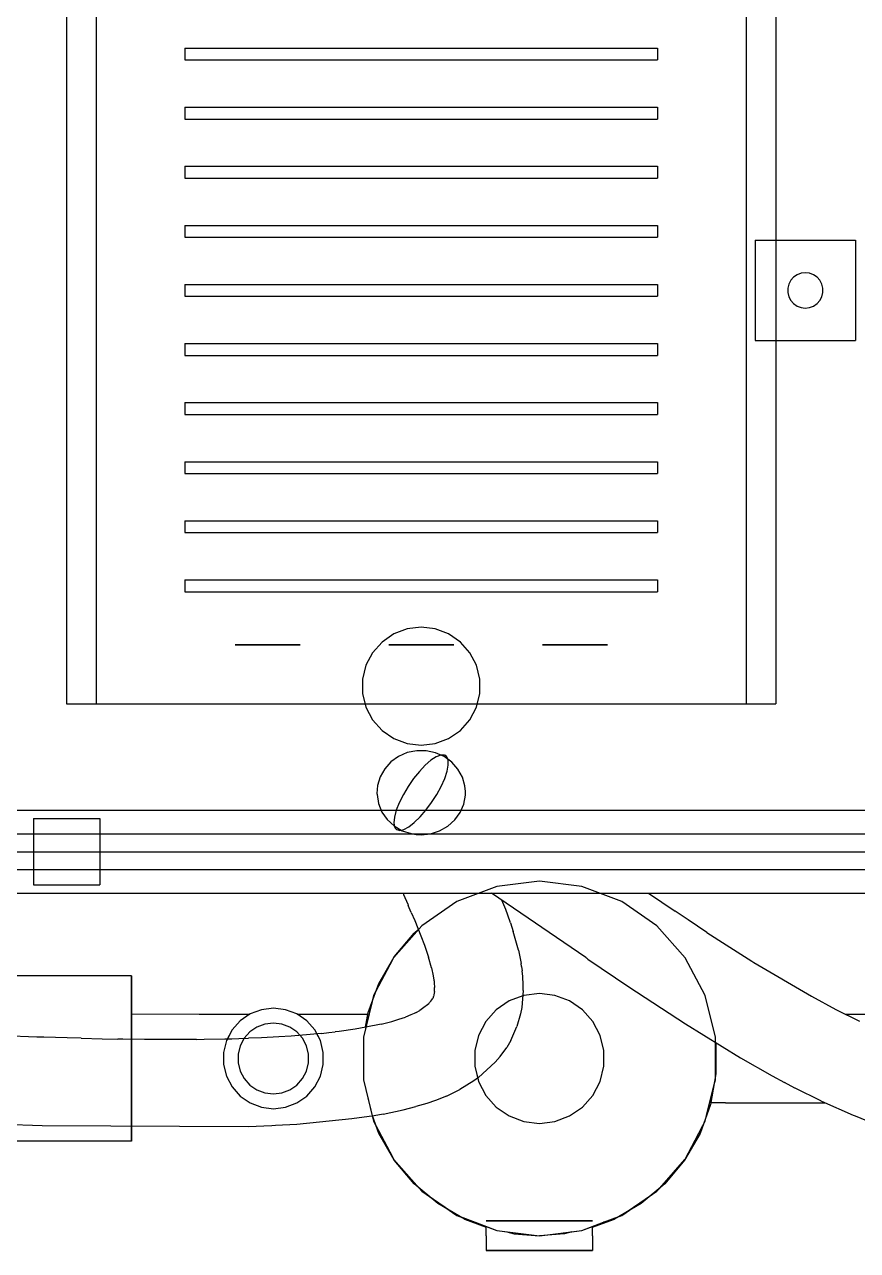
# Model space of a CAD drawing. Header units: millimetres. Extents: x -808 to -5, y -418 to 283.
# Drawn here: x -224.68 to -209.18, y -251.65 to -228.83 of the extents above; entities that cross this region are included whole.
import ezdxf

# ---------------------------------------------------------------- set-up
doc = ezdxf.new("R2010")
doc.units = ezdxf.units.MM
doc.layers.add('HIDDEN', color=8, linetype='Continuous')
doc.layers.add('VISIBLE', color=7, linetype='Continuous')

msp = doc.modelspace()

# ---------------------------------------------------------------- linework, layer by layer
at = {"layer": 'HIDDEN'}
for points in [[(-223.9, -209.579), (-223.9, -241.479)], [(-223.9, -209.579), (-223.9, -241.479)], [(-223.35, -209.579), (-223.35, -241.479)], [(-223.35, -209.579), (-223.35, -241.479)], [(-211.25, -209.579), (-211.25, -241.479)], [(-211.25, -209.579), (-211.25, -241.479)], [(-210.7, -209.579), (-210.7, -241.479)], [(-210.7, -209.579), (-210.7, -241.479)], [(-221.7, -229.269), (-212.9, -229.269)], [(-221.7, -229.269), (-212.9, -229.269)], [(-221.7, -229.269), (-221.7, -229.489)], [(-221.7, -229.269), (-221.7, -229.489)], [(-212.9, -229.269), (-212.9, -229.489)], [(-212.9, -229.269), (-212.9, -229.489)], [(-221.7, -229.489), (-212.9, -229.489)], [(-221.7, -229.489), (-212.9, -229.489)], [(-221.7, -230.369), (-212.9, -230.369)], [(-221.7, -230.369), (-212.9, -230.369)], [(-221.7, -230.369), (-221.7, -230.589)], [(-221.7, -230.369), (-221.7, -230.589)], [(-212.9, -230.369), (-212.9, -230.589)], [(-212.9, -230.369), (-212.9, -230.589)], [(-221.7, -230.589), (-212.9, -230.589)], [(-221.7, -230.589), (-212.9, -230.589)], [(-221.7, -231.469), (-212.9, -231.469)], [(-221.7, -231.469), (-212.9, -231.469)], [(-221.7, -231.469), (-221.7, -231.689)], [(-221.7, -231.469), (-221.7, -231.689)], [(-212.9, -231.469), (-212.9, -231.689)], [(-212.9, -231.469), (-212.9, -231.689)], [(-221.7, -231.689), (-212.9, -231.689)], [(-221.7, -231.689), (-212.9, -231.689)], [(-221.7, -232.569), (-212.9, -232.569)], [(-221.7, -232.569), (-212.9, -232.569)], [(-221.7, -232.569), (-221.7, -232.789)], [(-221.7, -232.569), (-221.7, -232.789)], [(-212.9, -232.569), (-212.9, -232.789)], [(-212.9, -232.569), (-212.9, -232.789)], [(-221.7, -232.789), (-212.9, -232.789)], [(-221.7, -232.789), (-212.9, -232.789)], [(-211.085, -232.844), (-209.215, -232.844)], [(-211.085, -232.844), (-209.215, -232.844)], [(-211.085, -232.844), (-211.085, -234.714)], [(-211.085, -232.844), (-211.085, -234.714)], [(-209.215, -232.844), (-209.215, -234.714)], [(-209.215, -232.844), (-209.215, -234.714)], [(-210.303, -233.487), (-210.369, -233.532)], [(-210.303, -233.487), (-210.369, -233.532)], [(-210.229, -233.458), (-210.303, -233.487)], [(-210.229, -233.458), (-210.303, -233.487)], [(-210.15, -233.449), (-210.229, -233.458)], [(-210.15, -233.449), (-210.229, -233.458)], [(-210.071, -233.458), (-210.15, -233.449)], [(-210.071, -233.458), (-210.15, -233.449)], [(-209.997, -233.487), (-210.071, -233.458)], [(-209.997, -233.487), (-210.071, -233.458)], [(-209.931, -233.532), (-209.997, -233.487)], [(-209.931, -233.532), (-209.997, -233.487)], [(-221.7, -233.669), (-212.9, -233.669)], [(-221.7, -233.669), (-212.9, -233.669)], [(-221.7, -233.669), (-221.7, -233.889)], [(-221.7, -233.669), (-221.7, -233.889)], [(-212.9, -233.669), (-212.9, -233.889)], [(-212.9, -233.669), (-212.9, -233.889)], [(-210.459, -233.662), (-210.478, -233.739)], [(-210.459, -233.662), (-210.478, -233.739)], [(-210.422, -233.591), (-210.459, -233.662)], [(-210.422, -233.591), (-210.459, -233.662)], [(-210.369, -233.532), (-210.422, -233.591)], [(-210.369, -233.532), (-210.422, -233.591)], [(-209.878, -233.591), (-209.931, -233.532)], [(-209.878, -233.591), (-209.931, -233.532)], [(-209.841, -233.662), (-209.878, -233.591)], [(-209.841, -233.662), (-209.878, -233.591)], [(-209.822, -233.739), (-209.841, -233.662)], [(-209.822, -233.739), (-209.841, -233.662)], [(-221.7, -233.889), (-212.9, -233.889)], [(-221.7, -233.889), (-212.9, -233.889)], [(-210.478, -233.739), (-210.478, -233.819)], [(-210.478, -233.739), (-210.478, -233.819)], [(-210.478, -233.819), (-210.459, -233.896)], [(-210.478, -233.819), (-210.459, -233.896)], [(-210.459, -233.896), (-210.422, -233.966)], [(-210.459, -233.896), (-210.422, -233.966)], [(-209.878, -233.966), (-209.841, -233.896)], [(-209.878, -233.966), (-209.841, -233.896)], [(-209.841, -233.896), (-209.822, -233.819)], [(-209.841, -233.896), (-209.822, -233.819)], [(-209.822, -233.819), (-209.822, -233.739)], [(-209.822, -233.819), (-209.822, -233.739)], [(-210.422, -233.966), (-210.369, -234.026)], [(-210.422, -233.966), (-210.369, -234.026)], [(-210.369, -234.026), (-210.303, -234.071)], [(-210.369, -234.026), (-210.303, -234.071)], [(-210.303, -234.071), (-210.229, -234.099)], [(-210.303, -234.071), (-210.229, -234.099)], [(-210.229, -234.099), (-210.15, -234.109)], [(-210.229, -234.099), (-210.15, -234.109)], [(-210.15, -234.109), (-210.071, -234.099)], [(-210.15, -234.109), (-210.071, -234.099)], [(-210.071, -234.099), (-209.997, -234.071)], [(-210.071, -234.099), (-209.997, -234.071)], [(-209.997, -234.071), (-209.931, -234.026)], [(-209.997, -234.071), (-209.931, -234.026)], [(-209.931, -234.026), (-209.878, -233.966)], [(-209.931, -234.026), (-209.878, -233.966)], [(-221.7, -234.769), (-212.9, -234.769)], [(-221.7, -234.769), (-212.9, -234.769)], [(-221.7, -234.769), (-221.7, -234.989)], [(-221.7, -234.769), (-221.7, -234.989)], [(-212.9, -234.769), (-212.9, -234.989)], [(-212.9, -234.769), (-212.9, -234.989)], [(-211.085, -234.714), (-209.215, -234.714)], [(-211.085, -234.714), (-209.215, -234.714)], [(-221.7, -234.989), (-212.9, -234.989)], [(-221.7, -234.989), (-212.9, -234.989)], [(-221.7, -235.869), (-212.9, -235.869)], [(-221.7, -235.869), (-212.9, -235.869)], [(-221.7, -235.869), (-221.7, -236.089)], [(-221.7, -235.869), (-221.7, -236.089)], [(-212.9, -235.869), (-212.9, -236.089)], [(-212.9, -235.869), (-212.9, -236.089)], [(-221.7, -236.089), (-212.9, -236.089)], [(-221.7, -236.089), (-212.9, -236.089)], [(-221.7, -236.969), (-212.9, -236.969)], [(-221.7, -236.969), (-212.9, -236.969)], [(-221.7, -236.969), (-221.7, -237.189)], [(-221.7, -236.969), (-221.7, -237.189)], [(-212.9, -236.969), (-212.9, -237.189)], [(-212.9, -236.969), (-212.9, -237.189)], [(-221.7, -237.189), (-212.9, -237.189)], [(-221.7, -237.189), (-212.9, -237.189)], [(-221.7, -238.069), (-212.9, -238.069)], [(-221.7, -238.069), (-212.9, -238.069)], [(-221.7, -238.069), (-221.7, -238.289)], [(-221.7, -238.069), (-221.7, -238.289)], [(-221.7, -238.289), (-212.9, -238.289)], [(-221.7, -238.289), (-212.9, -238.289)], [(-212.9, -238.069), (-212.9, -238.289)], [(-212.9, -238.069), (-212.9, -238.289)], [(-221.7, -239.169), (-212.9, -239.169)], [(-221.7, -239.169), (-212.9, -239.169)], [(-221.7, -239.169), (-221.7, -239.389)], [(-221.7, -239.169), (-221.7, -239.389)], [(-212.9, -239.169), (-212.9, -239.389)], [(-212.9, -239.169), (-212.9, -239.389)], [(-221.7, -239.389), (-212.9, -239.389)], [(-221.7, -239.389), (-212.9, -239.389)], [(-217.563, -240.081), (-217.811, -240.175)], [(-217.563, -240.081), (-217.811, -240.175)], [(-217.3, -240.049), (-217.563, -240.081)], [(-217.3, -240.049), (-217.563, -240.081)], [(-217.037, -240.081), (-217.3, -240.049)], [(-217.037, -240.081), (-217.3, -240.049)], [(-216.789, -240.175), (-217.037, -240.081)], [(-216.789, -240.175), (-217.037, -240.081)], [(-218.029, -240.326), (-218.205, -240.524)], [(-218.029, -240.326), (-218.205, -240.524)], [(-217.811, -240.175), (-218.029, -240.326)], [(-217.811, -240.175), (-218.029, -240.326)], [(-216.571, -240.326), (-216.789, -240.175)], [(-216.571, -240.326), (-216.789, -240.175)], [(-216.395, -240.524), (-216.571, -240.326)], [(-216.395, -240.524), (-216.571, -240.326)], [(-220.765, -240.379), (-220.761, -240.379)], [(-220.761, -240.379), (-220.765, -240.379)], [(-220.765, -240.379), (-220.761, -240.379)], [(-220.761, -240.379), (-220.765, -240.379)], [(-220.765, -240.379), (-220.761, -240.379)], [(-220.761, -240.379), (-220.765, -240.379)], [(-220.765, -240.379), (-220.761, -240.379)], [(-220.761, -240.379), (-220.765, -240.379)], [(-220.765, -240.379), (-220.761, -240.379)], [(-220.761, -240.379), (-220.765, -240.379)], [(-220.761, -240.379), (-220.726, -240.379)], [(-220.726, -240.379), (-220.761, -240.379)], [(-220.761, -240.379), (-220.726, -240.379)], [(-220.726, -240.379), (-220.761, -240.379)], [(-220.761, -240.379), (-220.726, -240.379)], [(-220.726, -240.379), (-220.761, -240.379)], [(-220.761, -240.379), (-220.726, -240.379)], [(-220.726, -240.379), (-220.761, -240.379)], [(-220.761, -240.379), (-220.726, -240.379)], [(-220.726, -240.379), (-220.761, -240.379)], [(-220.726, -240.379), (-220.658, -240.379)], [(-220.658, -240.379), (-220.726, -240.379)], [(-220.726, -240.379), (-220.658, -240.379)], [(-220.658, -240.379), (-220.726, -240.379)], [(-220.726, -240.379), (-220.658, -240.379)], [(-220.658, -240.379), (-220.726, -240.379)], [(-220.726, -240.379), (-220.658, -240.379)], [(-220.658, -240.379), (-220.726, -240.379)], [(-220.726, -240.379), (-220.658, -240.379)], [(-220.658, -240.379), (-220.726, -240.379)], [(-220.658, -240.379), (-220.561, -240.379)], [(-220.561, -240.379), (-220.658, -240.379)], [(-220.658, -240.379), (-220.561, -240.379)], [(-220.561, -240.379), (-220.658, -240.379)], [(-220.658, -240.379), (-220.561, -240.379)], [(-220.561, -240.379), (-220.658, -240.379)], [(-220.658, -240.379), (-220.561, -240.379)], [(-220.561, -240.379), (-220.658, -240.379)], [(-220.658, -240.379), (-220.561, -240.379)], [(-220.561, -240.379), (-220.658, -240.379)], [(-220.561, -240.379), (-220.441, -240.379)], [(-220.441, -240.379), (-220.561, -240.379)], [(-220.561, -240.379), (-220.441, -240.379)], [(-220.441, -240.379), (-220.561, -240.379)], [(-220.561, -240.379), (-220.441, -240.379)], [(-220.441, -240.379), (-220.561, -240.379)], [(-220.561, -240.379), (-220.441, -240.379)], [(-220.441, -240.379), (-220.561, -240.379)], [(-220.561, -240.379), (-220.441, -240.379)], [(-220.441, -240.379), (-220.561, -240.379)], [(-220.441, -240.379), (-220.305, -240.379)], [(-220.305, -240.379), (-220.441, -240.379)], [(-220.441, -240.379), (-220.305, -240.379)], [(-220.305, -240.379), (-220.441, -240.379)], [(-220.441, -240.379), (-220.305, -240.379)], [(-220.305, -240.379), (-220.441, -240.379)], [(-220.441, -240.379), (-220.305, -240.379)], [(-220.305, -240.379), (-220.441, -240.379)], [(-220.441, -240.379), (-220.305, -240.379)], [(-220.305, -240.379), (-220.441, -240.379)], [(-220.305, -240.379), (-220.16, -240.379)], [(-220.16, -240.379), (-220.305, -240.379)], [(-220.305, -240.379), (-220.16, -240.379)], [(-220.16, -240.379), (-220.305, -240.379)], [(-220.305, -240.379), (-220.16, -240.379)], [(-220.16, -240.379), (-220.305, -240.379)], [(-220.305, -240.379), (-220.16, -240.379)], [(-220.16, -240.379), (-220.305, -240.379)], [(-220.305, -240.379), (-220.16, -240.379)], [(-220.16, -240.379), (-220.305, -240.379)], [(-220.015, -240.379), (-220.16, -240.379)], [(-220.16, -240.379), (-220.015, -240.379)], [(-220.015, -240.379), (-220.16, -240.379)], [(-220.16, -240.379), (-220.015, -240.379)], [(-220.015, -240.379), (-220.16, -240.379)], [(-220.16, -240.379), (-220.015, -240.379)], [(-220.015, -240.379), (-220.16, -240.379)], [(-220.16, -240.379), (-220.015, -240.379)], [(-220.015, -240.379), (-220.16, -240.379)], [(-220.16, -240.379), (-220.015, -240.379)], [(-219.879, -240.379), (-220.015, -240.379)], [(-220.015, -240.379), (-219.879, -240.379)], [(-219.879, -240.379), (-220.015, -240.379)], [(-220.015, -240.379), (-219.879, -240.379)], [(-219.879, -240.379), (-220.015, -240.379)], [(-220.015, -240.379), (-219.879, -240.379)], [(-219.879, -240.379), (-220.015, -240.379)], [(-220.015, -240.379), (-219.879, -240.379)], [(-219.879, -240.379), (-220.015, -240.379)], [(-220.015, -240.379), (-219.879, -240.379)], [(-219.759, -240.379), (-219.879, -240.379)], [(-219.879, -240.379), (-219.759, -240.379)], [(-219.759, -240.379), (-219.879, -240.379)], [(-219.879, -240.379), (-219.759, -240.379)], [(-219.759, -240.379), (-219.879, -240.379)], [(-219.879, -240.379), (-219.759, -240.379)], [(-219.759, -240.379), (-219.879, -240.379)], [(-219.879, -240.379), (-219.759, -240.379)], [(-219.759, -240.379), (-219.879, -240.379)], [(-219.879, -240.379), (-219.759, -240.379)], [(-219.662, -240.379), (-219.759, -240.379)], [(-219.759, -240.379), (-219.662, -240.379)], [(-219.662, -240.379), (-219.759, -240.379)], [(-219.759, -240.379), (-219.662, -240.379)], [(-219.662, -240.379), (-219.759, -240.379)], [(-219.759, -240.379), (-219.662, -240.379)], [(-219.662, -240.379), (-219.759, -240.379)], [(-219.759, -240.379), (-219.662, -240.379)], [(-219.662, -240.379), (-219.759, -240.379)], [(-219.759, -240.379), (-219.662, -240.379)], [(-219.594, -240.379), (-219.662, -240.379)], [(-219.662, -240.379), (-219.594, -240.379)], [(-219.594, -240.379), (-219.662, -240.379)], [(-219.662, -240.379), (-219.594, -240.379)], [(-219.594, -240.379), (-219.662, -240.379)], [(-219.662, -240.379), (-219.594, -240.379)], [(-219.594, -240.379), (-219.662, -240.379)], [(-219.662, -240.379), (-219.594, -240.379)], [(-219.594, -240.379), (-219.662, -240.379)], [(-219.662, -240.379), (-219.594, -240.379)], [(-219.559, -240.379), (-219.594, -240.379)], [(-219.594, -240.379), (-219.559, -240.379)], [(-219.559, -240.379), (-219.594, -240.379)], [(-219.594, -240.379), (-219.559, -240.379)], [(-219.559, -240.379), (-219.594, -240.379)], [(-219.594, -240.379), (-219.559, -240.379)], [(-219.559, -240.379), (-219.594, -240.379)], [(-219.594, -240.379), (-219.559, -240.379)], [(-219.559, -240.379), (-219.594, -240.379)], [(-219.594, -240.379), (-219.559, -240.379)], [(-219.555, -240.379), (-219.559, -240.379)], [(-219.559, -240.379), (-219.555, -240.379)], [(-219.555, -240.379), (-219.559, -240.379)], [(-219.559, -240.379), (-219.555, -240.379)], [(-219.555, -240.379), (-219.559, -240.379)], [(-219.559, -240.379), (-219.555, -240.379)], [(-219.555, -240.379), (-219.559, -240.379)], [(-219.559, -240.379), (-219.555, -240.379)], [(-219.555, -240.379), (-219.559, -240.379)], [(-219.559, -240.379), (-219.555, -240.379)], [(-218.205, -240.524), (-218.329, -240.759)], [(-218.205, -240.524), (-218.329, -240.759)], [(-217.905, -240.379), (-217.901, -240.379)], [(-217.901, -240.379), (-217.905, -240.379)], [(-217.905, -240.379), (-217.901, -240.379)], [(-217.901, -240.379), (-217.905, -240.379)], [(-217.905, -240.379), (-217.901, -240.379)], [(-217.901, -240.379), (-217.905, -240.379)], [(-217.905, -240.379), (-217.901, -240.379)], [(-217.901, -240.379), (-217.905, -240.379)], [(-217.905, -240.379), (-217.901, -240.379)], [(-217.901, -240.379), (-217.905, -240.379)], [(-217.901, -240.379), (-217.866, -240.379)], [(-217.866, -240.379), (-217.901, -240.379)], [(-217.901, -240.379), (-217.866, -240.379)], [(-217.866, -240.379), (-217.901, -240.379)], [(-217.901, -240.379), (-217.866, -240.379)], [(-217.866, -240.379), (-217.901, -240.379)], [(-217.901, -240.379), (-217.866, -240.379)], [(-217.866, -240.379), (-217.901, -240.379)], [(-217.901, -240.379), (-217.866, -240.379)], [(-217.866, -240.379), (-217.901, -240.379)], [(-217.866, -240.379), (-217.798, -240.379)], [(-217.798, -240.379), (-217.866, -240.379)], [(-217.866, -240.379), (-217.798, -240.379)], [(-217.798, -240.379), (-217.866, -240.379)], [(-217.866, -240.379), (-217.798, -240.379)], [(-217.798, -240.379), (-217.866, -240.379)], [(-217.866, -240.379), (-217.798, -240.379)], [(-217.798, -240.379), (-217.866, -240.379)], [(-217.866, -240.379), (-217.798, -240.379)], [(-217.798, -240.379), (-217.866, -240.379)], [(-217.798, -240.379), (-217.701, -240.379)], [(-217.701, -240.379), (-217.798, -240.379)], [(-217.798, -240.379), (-217.701, -240.379)], [(-217.701, -240.379), (-217.798, -240.379)], [(-217.798, -240.379), (-217.701, -240.379)], [(-217.701, -240.379), (-217.798, -240.379)], [(-217.798, -240.379), (-217.701, -240.379)], [(-217.701, -240.379), (-217.798, -240.379)], [(-217.798, -240.379), (-217.701, -240.379)], [(-217.701, -240.379), (-217.798, -240.379)], [(-217.701, -240.379), (-217.581, -240.379)], [(-217.581, -240.379), (-217.701, -240.379)], [(-217.701, -240.379), (-217.581, -240.379)], [(-217.581, -240.379), (-217.701, -240.379)], [(-217.701, -240.379), (-217.581, -240.379)], [(-217.581, -240.379), (-217.701, -240.379)], [(-217.701, -240.379), (-217.581, -240.379)], [(-217.581, -240.379), (-217.701, -240.379)], [(-217.701, -240.379), (-217.581, -240.379)], [(-217.581, -240.379), (-217.701, -240.379)], [(-217.581, -240.379), (-217.445, -240.379)], [(-217.445, -240.379), (-217.581, -240.379)], [(-217.581, -240.379), (-217.445, -240.379)], [(-217.445, -240.379), (-217.581, -240.379)], [(-217.581, -240.379), (-217.445, -240.379)], [(-217.445, -240.379), (-217.581, -240.379)], [(-217.581, -240.379), (-217.445, -240.379)], [(-217.445, -240.379), (-217.581, -240.379)], [(-217.581, -240.379), (-217.445, -240.379)], [(-217.445, -240.379), (-217.581, -240.379)], [(-217.445, -240.379), (-217.3, -240.379)], [(-217.3, -240.379), (-217.445, -240.379)], [(-217.445, -240.379), (-217.3, -240.379)], [(-217.3, -240.379), (-217.445, -240.379)], [(-217.445, -240.379), (-217.3, -240.379)], [(-217.3, -240.379), (-217.445, -240.379)], [(-217.445, -240.379), (-217.3, -240.379)], [(-217.3, -240.379), (-217.445, -240.379)], [(-217.445, -240.379), (-217.3, -240.379)], [(-217.3, -240.379), (-217.445, -240.379)], [(-217.155, -240.379), (-217.3, -240.379)], [(-217.3, -240.379), (-217.155, -240.379)], [(-217.155, -240.379), (-217.3, -240.379)], [(-217.3, -240.379), (-217.155, -240.379)], [(-217.155, -240.379), (-217.3, -240.379)], [(-217.3, -240.379), (-217.155, -240.379)], [(-217.155, -240.379), (-217.3, -240.379)], [(-217.3, -240.379), (-217.155, -240.379)], [(-217.155, -240.379), (-217.3, -240.379)], [(-217.3, -240.379), (-217.155, -240.379)], [(-217.019, -240.379), (-217.155, -240.379)], [(-217.155, -240.379), (-217.019, -240.379)], [(-217.019, -240.379), (-217.155, -240.379)], [(-217.155, -240.379), (-217.019, -240.379)], [(-217.019, -240.379), (-217.155, -240.379)], [(-217.155, -240.379), (-217.019, -240.379)], [(-217.019, -240.379), (-217.155, -240.379)], [(-217.155, -240.379), (-217.019, -240.379)], [(-217.019, -240.379), (-217.155, -240.379)], [(-217.155, -240.379), (-217.019, -240.379)], [(-216.899, -240.379), (-217.019, -240.379)], [(-217.019, -240.379), (-216.899, -240.379)], [(-216.899, -240.379), (-217.019, -240.379)], [(-217.019, -240.379), (-216.899, -240.379)], [(-216.899, -240.379), (-217.019, -240.379)], [(-217.019, -240.379), (-216.899, -240.379)], [(-216.899, -240.379), (-217.019, -240.379)], [(-217.019, -240.379), (-216.899, -240.379)], [(-216.899, -240.379), (-217.019, -240.379)], [(-217.019, -240.379), (-216.899, -240.379)], [(-216.802, -240.379), (-216.899, -240.379)], [(-216.899, -240.379), (-216.802, -240.379)], [(-216.802, -240.379), (-216.899, -240.379)], [(-216.899, -240.379), (-216.802, -240.379)], [(-216.802, -240.379), (-216.899, -240.379)], [(-216.899, -240.379), (-216.802, -240.379)], [(-216.802, -240.379), (-216.899, -240.379)], [(-216.899, -240.379), (-216.802, -240.379)], [(-216.802, -240.379), (-216.899, -240.379)], [(-216.899, -240.379), (-216.802, -240.379)], [(-216.734, -240.379), (-216.802, -240.379)], [(-216.802, -240.379), (-216.734, -240.379)], [(-216.734, -240.379), (-216.802, -240.379)], [(-216.802, -240.379), (-216.734, -240.379)], [(-216.734, -240.379), (-216.802, -240.379)], [(-216.802, -240.379), (-216.734, -240.379)], [(-216.734, -240.379), (-216.802, -240.379)], [(-216.802, -240.379), (-216.734, -240.379)], [(-216.734, -240.379), (-216.802, -240.379)], [(-216.802, -240.379), (-216.734, -240.379)], [(-216.699, -240.379), (-216.734, -240.379)], [(-216.734, -240.379), (-216.699, -240.379)], [(-216.699, -240.379), (-216.734, -240.379)], [(-216.734, -240.379), (-216.699, -240.379)], [(-216.699, -240.379), (-216.734, -240.379)], [(-216.734, -240.379), (-216.699, -240.379)], [(-216.699, -240.379), (-216.734, -240.379)], [(-216.734, -240.379), (-216.699, -240.379)], [(-216.699, -240.379), (-216.734, -240.379)], [(-216.734, -240.379), (-216.699, -240.379)], [(-216.695, -240.379), (-216.699, -240.379)], [(-216.699, -240.379), (-216.695, -240.379)], [(-216.695, -240.379), (-216.699, -240.379)], [(-216.699, -240.379), (-216.695, -240.379)], [(-216.695, -240.379), (-216.699, -240.379)], [(-216.699, -240.379), (-216.695, -240.379)], [(-216.695, -240.379), (-216.699, -240.379)], [(-216.699, -240.379), (-216.695, -240.379)], [(-216.695, -240.379), (-216.699, -240.379)], [(-216.699, -240.379), (-216.695, -240.379)], [(-216.271, -240.759), (-216.395, -240.524)], [(-216.271, -240.759), (-216.395, -240.524)], [(-215.045, -240.379), (-215.041, -240.379)], [(-215.041, -240.379), (-215.045, -240.379)], [(-215.045, -240.379), (-215.041, -240.379)], [(-215.041, -240.379), (-215.045, -240.379)], [(-215.045, -240.379), (-215.041, -240.379)], [(-215.041, -240.379), (-215.045, -240.379)], [(-215.045, -240.379), (-215.041, -240.379)], [(-215.041, -240.379), (-215.045, -240.379)], [(-215.045, -240.379), (-215.041, -240.379)], [(-215.041, -240.379), (-215.045, -240.379)], [(-215.041, -240.379), (-215.006, -240.379)], [(-215.006, -240.379), (-215.041, -240.379)], [(-215.041, -240.379), (-215.006, -240.379)], [(-215.006, -240.379), (-215.041, -240.379)], [(-215.041, -240.379), (-215.006, -240.379)], [(-215.006, -240.379), (-215.041, -240.379)], [(-215.041, -240.379), (-215.006, -240.379)], [(-215.006, -240.379), (-215.041, -240.379)], [(-215.041, -240.379), (-215.006, -240.379)], [(-215.006, -240.379), (-215.041, -240.379)], [(-215.006, -240.379), (-214.938, -240.379)], [(-214.938, -240.379), (-215.006, -240.379)], [(-215.006, -240.379), (-214.938, -240.379)], [(-214.938, -240.379), (-215.006, -240.379)], [(-215.006, -240.379), (-214.938, -240.379)], [(-214.938, -240.379), (-215.006, -240.379)], [(-215.006, -240.379), (-214.938, -240.379)], [(-214.938, -240.379), (-215.006, -240.379)], [(-215.006, -240.379), (-214.938, -240.379)], [(-214.938, -240.379), (-215.006, -240.379)], [(-214.938, -240.379), (-214.841, -240.379)], [(-214.841, -240.379), (-214.938, -240.379)], [(-214.938, -240.379), (-214.841, -240.379)], [(-214.841, -240.379), (-214.938, -240.379)], [(-214.938, -240.379), (-214.841, -240.379)], [(-214.841, -240.379), (-214.938, -240.379)], [(-214.938, -240.379), (-214.841, -240.379)], [(-214.841, -240.379), (-214.938, -240.379)], [(-214.938, -240.379), (-214.841, -240.379)], [(-214.841, -240.379), (-214.938, -240.379)], [(-214.841, -240.379), (-214.721, -240.379)], [(-214.721, -240.379), (-214.841, -240.379)], [(-214.841, -240.379), (-214.721, -240.379)], [(-214.721, -240.379), (-214.841, -240.379)], [(-214.841, -240.379), (-214.721, -240.379)], [(-214.721, -240.379), (-214.841, -240.379)], [(-214.841, -240.379), (-214.721, -240.379)], [(-214.721, -240.379), (-214.841, -240.379)], [(-214.841, -240.379), (-214.721, -240.379)], [(-214.721, -240.379), (-214.841, -240.379)], [(-214.721, -240.379), (-214.585, -240.379)], [(-214.585, -240.379), (-214.721, -240.379)], [(-214.721, -240.379), (-214.585, -240.379)], [(-214.585, -240.379), (-214.721, -240.379)], [(-214.721, -240.379), (-214.585, -240.379)], [(-214.585, -240.379), (-214.721, -240.379)], [(-214.721, -240.379), (-214.585, -240.379)], [(-214.585, -240.379), (-214.721, -240.379)], [(-214.721, -240.379), (-214.585, -240.379)], [(-214.585, -240.379), (-214.721, -240.379)], [(-214.585, -240.379), (-214.44, -240.379)], [(-214.44, -240.379), (-214.585, -240.379)], [(-214.585, -240.379), (-214.44, -240.379)], [(-214.44, -240.379), (-214.585, -240.379)], [(-214.585, -240.379), (-214.44, -240.379)], [(-214.44, -240.379), (-214.585, -240.379)], [(-214.585, -240.379), (-214.44, -240.379)], [(-214.44, -240.379), (-214.585, -240.379)], [(-214.585, -240.379), (-214.44, -240.379)], [(-214.44, -240.379), (-214.585, -240.379)], [(-214.295, -240.379), (-214.44, -240.379)], [(-214.44, -240.379), (-214.295, -240.379)], [(-214.295, -240.379), (-214.44, -240.379)], [(-214.44, -240.379), (-214.295, -240.379)], [(-214.295, -240.379), (-214.44, -240.379)], [(-214.44, -240.379), (-214.295, -240.379)], [(-214.295, -240.379), (-214.44, -240.379)], [(-214.44, -240.379), (-214.295, -240.379)], [(-214.295, -240.379), (-214.44, -240.379)], [(-214.44, -240.379), (-214.295, -240.379)], [(-214.159, -240.379), (-214.295, -240.379)], [(-214.295, -240.379), (-214.159, -240.379)], [(-214.159, -240.379), (-214.295, -240.379)], [(-214.295, -240.379), (-214.159, -240.379)], [(-214.159, -240.379), (-214.295, -240.379)], [(-214.295, -240.379), (-214.159, -240.379)], [(-214.159, -240.379), (-214.295, -240.379)], [(-214.295, -240.379), (-214.159, -240.379)], [(-214.159, -240.379), (-214.295, -240.379)], [(-214.295, -240.379), (-214.159, -240.379)], [(-214.039, -240.379), (-214.159, -240.379)], [(-214.159, -240.379), (-214.039, -240.379)], [(-214.039, -240.379), (-214.159, -240.379)], [(-214.159, -240.379), (-214.039, -240.379)], [(-214.039, -240.379), (-214.159, -240.379)], [(-214.159, -240.379), (-214.039, -240.379)], [(-214.039, -240.379), (-214.159, -240.379)], [(-214.159, -240.379), (-214.039, -240.379)], [(-214.039, -240.379), (-214.159, -240.379)], [(-214.159, -240.379), (-214.039, -240.379)], [(-213.942, -240.379), (-214.039, -240.379)], [(-214.039, -240.379), (-213.942, -240.379)], [(-213.942, -240.379), (-214.039, -240.379)], [(-214.039, -240.379), (-213.942, -240.379)], [(-213.942, -240.379), (-214.039, -240.379)], [(-214.039, -240.379), (-213.942, -240.379)], [(-213.942, -240.379), (-214.039, -240.379)], [(-214.039, -240.379), (-213.942, -240.379)], [(-213.942, -240.379), (-214.039, -240.379)], [(-214.039, -240.379), (-213.942, -240.379)], [(-213.874, -240.379), (-213.942, -240.379)], [(-213.942, -240.379), (-213.874, -240.379)], [(-213.874, -240.379), (-213.942, -240.379)], [(-213.942, -240.379), (-213.874, -240.379)], [(-213.874, -240.379), (-213.942, -240.379)], [(-213.942, -240.379), (-213.874, -240.379)], [(-213.874, -240.379), (-213.942, -240.379)], [(-213.942, -240.379), (-213.874, -240.379)], [(-213.874, -240.379), (-213.942, -240.379)], [(-213.942, -240.379), (-213.874, -240.379)], [(-213.839, -240.379), (-213.874, -240.379)], [(-213.874, -240.379), (-213.839, -240.379)], [(-213.839, -240.379), (-213.874, -240.379)], [(-213.874, -240.379), (-213.839, -240.379)], [(-213.839, -240.379), (-213.874, -240.379)], [(-213.874, -240.379), (-213.839, -240.379)], [(-213.839, -240.379), (-213.874, -240.379)], [(-213.874, -240.379), (-213.839, -240.379)], [(-213.839, -240.379), (-213.874, -240.379)], [(-213.874, -240.379), (-213.839, -240.379)], [(-213.835, -240.379), (-213.839, -240.379)], [(-213.839, -240.379), (-213.835, -240.379)], [(-213.835, -240.379), (-213.839, -240.379)], [(-213.839, -240.379), (-213.835, -240.379)], [(-213.835, -240.379), (-213.839, -240.379)], [(-213.839, -240.379), (-213.835, -240.379)], [(-213.835, -240.379), (-213.839, -240.379)], [(-213.839, -240.379), (-213.835, -240.379)], [(-213.835, -240.379), (-213.839, -240.379)], [(-213.839, -240.379), (-213.835, -240.379)], [(-218.329, -240.759), (-218.392, -241.016)], [(-218.329, -240.759), (-218.392, -241.016)], [(-216.208, -241.016), (-216.271, -240.759)], [(-216.208, -241.016), (-216.271, -240.759)], [(-218.392, -241.016), (-218.392, -241.281)], [(-218.392, -241.016), (-218.392, -241.281)], [(-216.208, -241.281), (-216.208, -241.016)], [(-216.208, -241.281), (-216.208, -241.016)], [(-223.9, -241.479), (-210.7, -241.479)], [(-223.9, -241.479), (-210.7, -241.479)], [(-223.35, -241.479), (-211.25, -241.479)], [(-223.35, -241.479), (-211.25, -241.479)], [(-218.392, -241.281), (-218.329, -241.539)], [(-218.392, -241.281), (-218.329, -241.539)], [(-216.271, -241.539), (-216.208, -241.281)], [(-216.271, -241.539), (-216.208, -241.281)], [(-218.329, -241.539), (-218.205, -241.774)], [(-218.329, -241.539), (-218.205, -241.774)], [(-216.395, -241.774), (-216.271, -241.539)], [(-216.395, -241.774), (-216.271, -241.539)], [(-218.205, -241.774), (-218.029, -241.972)], [(-218.205, -241.774), (-218.029, -241.972)], [(-216.571, -241.972), (-216.395, -241.774)], [(-216.571, -241.972), (-216.395, -241.774)], [(-218.029, -241.972), (-217.811, -242.123)], [(-218.029, -241.972), (-217.811, -242.123)], [(-217.811, -242.123), (-217.563, -242.217)], [(-217.811, -242.123), (-217.563, -242.217)], [(-217.037, -242.217), (-216.789, -242.123)], [(-217.037, -242.217), (-216.789, -242.123)], [(-216.789, -242.123), (-216.571, -241.972)], [(-216.789, -242.123), (-216.571, -241.972)], [(-217.558, -242.384), (-217.72, -242.455)], [(-217.563, -242.217), (-217.3, -242.249)], [(-217.563, -242.217), (-217.3, -242.249)], [(-217.383, -242.349), (-217.558, -242.384)], [(-217.205, -242.35), (-217.383, -242.349)], [(-217.3, -242.249), (-217.037, -242.217)], [(-217.3, -242.249), (-217.037, -242.217)], [(-217.032, -242.387), (-217.205, -242.35)], [(-216.87, -242.459), (-217.032, -242.387)], [(-217.863, -242.556), (-217.979, -242.684)], [(-217.72, -242.455), (-217.863, -242.556)], [(-217.223, -242.619), (-217.333, -242.735)], [(-217.118, -242.527), (-217.223, -242.619)], [(-217.02, -242.463), (-217.118, -242.527)], [(-216.936, -242.43), (-217.02, -242.463)], [(-216.869, -242.43), (-216.936, -242.43)], [(-216.729, -242.562), (-216.87, -242.459)], [(-216.844, -242.441), (-216.869, -242.43)], [(-216.822, -242.463), (-216.844, -242.441)], [(-216.797, -242.526), (-216.822, -242.463)], [(-216.817, -242.733), (-216.795, -242.618)], [(-216.795, -242.618), (-216.797, -242.526)], [(-216.615, -242.692), (-216.729, -242.562)], [(-218.064, -242.833), (-218.113, -242.996)], [(-217.979, -242.684), (-218.064, -242.833)], [(-217.333, -242.735), (-217.441, -242.869)], [(-216.862, -242.867), (-216.817, -242.733)], [(-216.532, -242.842), (-216.615, -242.692)], [(-216.485, -243.005), (-216.532, -242.842)], [(-218.113, -242.996), (-218.125, -243.146)], [(-217.542, -243.015), (-217.632, -243.167)], [(-217.441, -242.869), (-217.542, -243.015)], [(-217.01, -243.165), (-216.927, -243.013)], [(-216.927, -243.013), (-216.862, -242.867)], [(-216.475, -243.111), (-216.485, -243.005)], [(-218.125, -243.146), (-218.121, -243.166)], [(-218.121, -243.166), (-218.097, -243.333)], [(-217.632, -243.167), (-217.707, -243.317)], [(-217.106, -243.315), (-217.01, -243.165)], [(-216.506, -243.342), (-216.476, -243.174)], [(-216.476, -243.174), (-216.475, -243.111)], [(-317.4, -243.459), (-97.4, -243.459)], [(-317.4, -243.459), (-97.4, -243.459)], [(-317.4, -243.459), (-97.4, -243.459)], [(-218.097, -243.333), (-218.032, -243.491)], [(-218.032, -243.491), (-217.933, -243.632)], [(-217.763, -243.458), (-217.796, -243.584)], [(-217.707, -243.317), (-217.763, -243.458)], [(-217.321, -243.582), (-217.211, -243.456)], [(-217.211, -243.456), (-217.106, -243.315)], [(-216.674, -243.639), (-216.573, -243.499)], [(-216.573, -243.499), (-216.506, -243.342)], [(-224.516, -243.613), (-223.284, -243.613)], [(-224.516, -243.613), (-223.284, -243.613)], [(-224.516, -243.613), (-224.516, -244.845)], [(-224.516, -243.613), (-224.516, -244.845)], [(-223.284, -243.613), (-223.284, -244.845)], [(-223.284, -243.613), (-223.284, -244.845)], [(-217.933, -243.632), (-217.804, -243.75)], [(-217.796, -243.584), (-217.807, -243.689)], [(-217.807, -243.689), (-217.794, -243.766)], [(-217.804, -243.75), (-217.652, -243.838)], [(-217.794, -243.766), (-217.778, -243.795)], [(-217.623, -243.815), (-217.532, -243.766)], [(-217.532, -243.766), (-217.429, -243.687)], [(-217.429, -243.687), (-217.321, -243.582)], [(-216.958, -243.842), (-216.805, -243.755)], [(-216.805, -243.755), (-216.674, -243.639)], [(-317.4, -243.899), (-97.4, -243.899)], [(-317.4, -243.899), (-97.4, -243.899)], [(-217.778, -243.795), (-217.757, -243.816)], [(-217.757, -243.816), (-217.756, -243.817)], [(-217.756, -243.817), (-217.699, -243.832)], [(-217.699, -243.832), (-217.623, -243.815)], [(-217.652, -243.838), (-217.485, -243.893)], [(-217.485, -243.893), (-217.394, -243.908)], [(-217.394, -243.908), (-217.302, -243.913)], [(-217.302, -243.913), (-217.126, -243.895)], [(-217.126, -243.895), (-216.958, -243.842)], [(-317.4, -244.229), (-97.4, -244.229)], [(-317.4, -244.229), (-97.4, -244.229)], [(-317.4, -244.229), (-97.4, -244.229)], [(-317.4, -244.229), (-97.4, -244.229)], [(-317.4, -244.229), (-97.4, -244.229)], [(-317.4, -244.229), (-97.4, -244.229)], [(-317.4, -244.559), (-97.4, -244.559)], [(-317.4, -244.559), (-97.4, -244.559)], [(-224.516, -244.845), (-223.284, -244.845)], [(-224.516, -244.845), (-223.284, -244.845)], [(-215.89, -244.875), (-216.634, -245.157)], [(-215.89, -244.875), (-216.634, -245.157)], [(-215.1, -244.779), (-215.89, -244.875)], [(-215.1, -244.779), (-215.89, -244.875)], [(-214.31, -244.875), (-215.1, -244.779)], [(-214.31, -244.875), (-215.1, -244.779)], [(-213.566, -245.157), (-214.31, -244.875)], [(-213.566, -245.157), (-214.31, -244.875)], [(-317.4, -244.999), (-97.4, -244.999)], [(-317.4, -244.999), (-97.4, -244.999)], [(-317.4, -244.999), (-97.4, -244.999)], [(-216.634, -245.157), (-217.288, -245.609)], [(-216.634, -245.157), (-217.288, -245.609)], [(-212.912, -245.609), (-213.566, -245.157)], [(-212.912, -245.609), (-213.566, -245.157)], [(-217.288, -245.609), (-217.816, -246.204)], [(-217.288, -245.609), (-217.81, -246.197)], [(-212.384, -246.204), (-212.912, -245.609)], [(-212.384, -246.204), (-212.912, -245.609)], [(-217.816, -246.204), (-218.186, -246.909)], [(-217.837, -246.245), (-218.143, -246.828)], [(-212.014, -246.909), (-212.384, -246.204)], [(-212.014, -246.909), (-212.384, -246.204)], [(-222.69, -246.539), (-222.69, -246.584)], [(-222.69, -246.584), (-222.69, -246.715)], [(-222.69, -246.715), (-222.69, -246.926)], [(-222.69, -246.926), (-222.69, -247.204)], [(-218.186, -246.909), (-218.376, -247.681)], [(-215.39, -246.904), (-215.662, -247.007)], [(-215.41, -246.912), (-215.662, -247.007)], [(-215.1, -246.869), (-215.39, -246.904)], [(-214.81, -246.904), (-215.1, -246.869)], [(-214.538, -247.007), (-214.81, -246.904)], [(-211.824, -247.681), (-212.014, -246.909)], [(-211.824, -247.681), (-212.014, -246.909)], [(-220.274, -247.171), (-220.485, -247.251)], [(-220.05, -247.144), (-220.274, -247.171)], [(-219.826, -247.171), (-220.05, -247.144)], [(-219.615, -247.251), (-219.826, -247.171)], [(-218.213, -247.02), (-218.376, -247.681)], [(-215.902, -247.173), (-216.096, -247.392)], [(-215.902, -247.173), (-216.096, -247.392)], [(-215.662, -247.007), (-215.902, -247.173)], [(-215.662, -247.007), (-215.902, -247.173)], [(-214.298, -247.173), (-214.538, -247.007)], [(-214.104, -247.392), (-214.298, -247.173)], [(-222.69, -247.204), (-222.69, -247.533)], [(-220.67, -247.379), (-220.819, -247.548)], [(-220.485, -247.251), (-220.67, -247.379)], [(-220.05, -247.419), (-220.208, -247.438)], [(-220.05, -247.419), (-220.208, -247.438)], [(-219.892, -247.438), (-220.05, -247.419)], [(-219.892, -247.438), (-220.05, -247.419)], [(-219.43, -247.379), (-219.615, -247.251)], [(-219.281, -247.548), (-219.43, -247.379)], [(-216.096, -247.392), (-216.231, -247.65)], [(-216.096, -247.392), (-216.231, -247.65)], [(-213.969, -247.65), (-214.104, -247.392)], [(-222.69, -247.533), (-222.69, -247.893)], [(-220.819, -247.548), (-220.924, -247.747)], [(-220.488, -247.585), (-220.593, -247.704)], [(-220.488, -247.585), (-220.593, -247.704)], [(-220.357, -247.494), (-220.488, -247.585)], [(-220.357, -247.494), (-220.488, -247.585)], [(-220.208, -247.438), (-220.357, -247.494)], [(-220.208, -247.438), (-220.357, -247.494)], [(-219.743, -247.494), (-219.892, -247.438)], [(-219.743, -247.494), (-219.892, -247.438)], [(-219.612, -247.585), (-219.743, -247.494)], [(-219.612, -247.585), (-219.743, -247.494)], [(-219.507, -247.704), (-219.612, -247.585)], [(-219.507, -247.704), (-219.612, -247.585)], [(-219.176, -247.747), (-219.281, -247.548)], [(-219.176, -247.747), (-219.242, -247.621)], [(-216.231, -247.65), (-216.301, -247.933)], [(-216.231, -247.65), (-216.301, -247.933)], [(-213.899, -247.933), (-213.969, -247.65)], [(-222.69, -247.893), (-222.69, -247.72)], [(-220.924, -247.747), (-220.978, -247.966)], [(-220.924, -247.747), (-220.978, -247.966)], [(-220.906, -247.713), (-220.924, -247.747)], [(-220.667, -247.845), (-220.705, -247.999)], [(-220.667, -247.845), (-220.705, -247.999)], [(-220.593, -247.704), (-220.667, -247.845)], [(-220.593, -247.704), (-220.667, -247.845)], [(-219.433, -247.845), (-219.507, -247.704)], [(-219.433, -247.845), (-219.507, -247.704)], [(-219.395, -247.999), (-219.433, -247.845)], [(-219.395, -247.999), (-219.433, -247.845)], [(-219.122, -247.966), (-219.176, -247.747)], [(-219.122, -247.966), (-219.176, -247.747)], [(-218.376, -247.681), (-218.376, -248.477)], [(-218.376, -247.681), (-218.376, -248.477)], [(-211.824, -248.477), (-211.824, -247.681)], [(-211.824, -248.432), (-211.824, -247.681)], [(-222.69, -247.893), (-222.69, -248.264)], [(-222.69, -248.264), (-222.69, -247.893)], [(-220.978, -247.966), (-220.978, -248.192)], [(-220.978, -247.966), (-220.978, -248.192)], [(-220.705, -247.999), (-220.705, -248.158)], [(-220.705, -247.999), (-220.705, -248.158)], [(-219.395, -248.158), (-219.395, -247.999)], [(-219.395, -248.158), (-219.395, -247.999)], [(-219.122, -248.192), (-219.122, -247.966)], [(-219.122, -248.192), (-219.122, -247.966)], [(-216.301, -247.933), (-216.301, -248.225)], [(-216.301, -247.933), (-216.301, -248.225)], [(-213.899, -248.225), (-213.899, -247.933)], [(-222.69, -248.264), (-222.69, -248.625)], [(-222.69, -248.625), (-222.69, -248.264)], [(-220.978, -248.192), (-220.924, -248.41)], [(-220.978, -248.192), (-220.924, -248.41)], [(-220.705, -248.158), (-220.667, -248.313)], [(-220.705, -248.158), (-220.667, -248.313)], [(-220.667, -248.313), (-220.593, -248.454)], [(-220.667, -248.313), (-220.593, -248.454)], [(-219.507, -248.454), (-219.433, -248.313)], [(-219.507, -248.454), (-219.433, -248.313)], [(-219.433, -248.313), (-219.395, -248.158)], [(-219.433, -248.313), (-219.395, -248.158)], [(-219.176, -248.41), (-219.122, -248.192)], [(-219.176, -248.41), (-219.122, -248.192)], [(-216.301, -248.225), (-216.231, -248.508)], [(-216.301, -248.225), (-216.247, -248.443)], [(-213.969, -248.508), (-213.899, -248.225)], [(-220.924, -248.41), (-220.819, -248.61)], [(-220.924, -248.41), (-220.819, -248.61)], [(-220.593, -248.454), (-220.488, -248.573)], [(-220.593, -248.454), (-220.488, -248.573)], [(-219.612, -248.573), (-219.507, -248.454)], [(-219.612, -248.573), (-219.507, -248.454)], [(-219.281, -248.61), (-219.176, -248.41)], [(-219.281, -248.61), (-219.176, -248.41)], [(-218.376, -248.477), (-218.186, -249.249)], [(-218.376, -248.477), (-218.21, -249.149)], [(-216.231, -248.508), (-216.096, -248.766)], [(-214.104, -248.766), (-213.969, -248.508)], [(-212.014, -249.249), (-211.824, -248.477)], [(-222.69, -248.625), (-222.69, -248.954)], [(-222.69, -248.954), (-222.69, -248.625)], [(-220.819, -248.61), (-220.67, -248.779)], [(-220.819, -248.61), (-220.67, -248.779)], [(-220.67, -248.779), (-220.485, -248.907)], [(-220.67, -248.779), (-220.485, -248.907)], [(-220.488, -248.573), (-220.357, -248.663)], [(-220.488, -248.573), (-220.357, -248.663)], [(-220.357, -248.663), (-220.208, -248.72)], [(-220.357, -248.663), (-220.208, -248.72)], [(-220.208, -248.72), (-220.05, -248.739)], [(-220.208, -248.72), (-220.05, -248.739)], [(-220.05, -248.739), (-219.892, -248.72)], [(-220.05, -248.739), (-219.892, -248.72)], [(-219.892, -248.72), (-219.743, -248.663)], [(-219.892, -248.72), (-219.743, -248.663)], [(-219.743, -248.663), (-219.612, -248.573)], [(-219.743, -248.663), (-219.612, -248.573)], [(-219.615, -248.907), (-219.43, -248.779)], [(-219.615, -248.907), (-219.43, -248.779)], [(-219.43, -248.779), (-219.281, -248.61)], [(-219.43, -248.779), (-219.281, -248.61)], [(-216.096, -248.766), (-215.902, -248.985)], [(-214.298, -248.985), (-214.104, -248.766)], [(-211.987, -249.138), (-211.852, -248.59)], [(-222.69, -248.954), (-222.69, -249.232)], [(-222.69, -249.232), (-222.69, -248.954)], [(-220.485, -248.907), (-220.274, -248.987)], [(-220.485, -248.907), (-220.274, -248.987)], [(-220.274, -248.987), (-220.05, -249.014)], [(-220.274, -248.987), (-220.05, -249.014)], [(-220.05, -249.014), (-219.826, -248.987)], [(-220.05, -249.014), (-219.826, -248.987)], [(-219.826, -248.987), (-219.615, -248.907)], [(-219.826, -248.987), (-219.615, -248.907)], [(-215.902, -248.985), (-215.662, -249.15)], [(-214.538, -249.15), (-214.298, -248.985)], [(-222.69, -249.232), (-222.69, -249.442)], [(-222.69, -249.34), (-222.69, -249.232)], [(-215.662, -249.15), (-215.39, -249.254)], [(-214.81, -249.254), (-214.538, -249.15)], [(-222.69, -249.442), (-222.69, -249.574)], [(-218.186, -249.249), (-217.816, -249.953)], [(-218.143, -249.33), (-217.837, -249.913)], [(-215.39, -249.254), (-215.1, -249.289)], [(-215.1, -249.289), (-214.81, -249.254)], [(-212.384, -249.953), (-212.014, -249.249)], [(-212.363, -249.913), (-212.057, -249.33)], [(-222.69, -249.574), (-222.69, -249.619)], [(-217.816, -249.953), (-217.288, -250.549)], [(-217.81, -249.96), (-217.34, -250.491)], [(-212.912, -250.549), (-212.384, -249.953)], [(-212.86, -250.491), (-212.39, -249.96)], [(-217.288, -250.549), (-216.634, -251.001)], [(-217.189, -250.618), (-216.735, -250.931)], [(-213.566, -251.001), (-212.912, -250.549)], [(-213.465, -250.931), (-213.011, -250.618)], [(-216.634, -251.001), (-215.89, -251.283)], [(-216.576, -251.023), (-216.296, -251.129)], [(-214.31, -251.283), (-213.566, -251.001)], [(-213.904, -251.129), (-213.624, -251.023)], [(-216.09, -251.104), (-216.083, -251.104)], [(-216.083, -251.104), (-216.09, -251.104)], [(-216.083, -251.104), (-216.026, -251.104)], [(-216.026, -251.104), (-216.083, -251.104)], [(-216.026, -251.104), (-215.915, -251.104)], [(-215.915, -251.104), (-216.026, -251.104)], [(-215.915, -251.104), (-215.756, -251.104)], [(-215.756, -251.104), (-215.915, -251.104)], [(-215.89, -251.283), (-215.1, -251.379)], [(-215.756, -251.104), (-215.56, -251.104)], [(-215.56, -251.104), (-215.756, -251.104)], [(-215.56, -251.104), (-215.337, -251.104)], [(-215.337, -251.104), (-215.56, -251.104)], [(-215.337, -251.104), (-215.1, -251.104)], [(-215.1, -251.104), (-215.337, -251.104)], [(-214.863, -251.104), (-215.1, -251.104)], [(-215.1, -251.104), (-214.863, -251.104)], [(-215.1, -251.379), (-214.31, -251.283)], [(-214.64, -251.104), (-214.863, -251.104)], [(-214.863, -251.104), (-214.64, -251.104)], [(-214.444, -251.104), (-214.64, -251.104)], [(-214.64, -251.104), (-214.444, -251.104)], [(-214.285, -251.104), (-214.444, -251.104)], [(-214.444, -251.104), (-214.285, -251.104)], [(-214.174, -251.104), (-214.285, -251.104)], [(-214.285, -251.104), (-214.174, -251.104)], [(-214.117, -251.104), (-214.174, -251.104)], [(-214.174, -251.104), (-214.117, -251.104)], [(-214.11, -251.104), (-214.117, -251.104)], [(-214.117, -251.104), (-214.11, -251.104)], [(-215.702, -251.306), (-215.1, -251.379)], [(-215.1, -251.379), (-214.498, -251.306)], [(-216.09, -251.654), (-216.083, -251.654)], [(-216.083, -251.654), (-216.026, -251.654)], [(-216.026, -251.654), (-215.915, -251.654)], [(-215.915, -251.654), (-215.756, -251.654)], [(-215.756, -251.654), (-215.56, -251.654)], [(-215.56, -251.654), (-215.337, -251.654)], [(-215.337, -251.654), (-215.1, -251.654)], [(-215.1, -251.654), (-214.863, -251.654)], [(-214.863, -251.654), (-214.64, -251.654)], [(-214.64, -251.654), (-214.444, -251.654)], [(-214.444, -251.654), (-214.285, -251.654)], [(-214.285, -251.654), (-214.174, -251.654)], [(-214.174, -251.654), (-214.117, -251.654)], [(-214.117, -251.654), (-214.11, -251.654)]]:
    msp.add_lwpolyline(points, dxfattribs=at)
at = {"layer": 'VISIBLE'}
for points in [[(-317.4, -243.459), (-97.4, -243.459)], [(-317.4, -244.999), (-97.4, -244.999)], [(-217.637, -244.999), (-217.627, -245.024)], [(-217.627, -245.024), (-217.549, -245.208)], [(-214.235, -246.202), (-215.99, -244.999)], [(-215.727, -245.306), (-215.796, -245.132)], [(-213.068, -244.999), (-212.57, -245.338)], [(-217.549, -245.208), (-217.544, -245.22)], [(-217.544, -245.22), (-217.54, -245.23)], [(-217.484, -245.363), (-217.54, -245.23)], [(-217.484, -245.363), (-217.421, -245.511)], [(-215.689, -245.408), (-215.727, -245.306)], [(-212.329, -245.499), (-212.57, -245.338)], [(-217.421, -245.511), (-217.306, -245.795)], [(-215.638, -245.554), (-215.689, -245.408)], [(-215.638, -245.554), (-215.585, -245.717)], [(-211.981, -245.731), (-212.329, -245.499)], [(-217.803, -246.186), (-217.433, -245.745)], [(-217.433, -245.745), (-217.354, -245.678)], [(-217.306, -245.795), (-217.24, -245.972)], [(-215.491, -246.062), (-215.585, -245.717)], [(-211.981, -245.731), (-211.623, -245.964)], [(-217.24, -245.972), (-217.164, -246.194)], [(-211.623, -245.964), (-211.143, -246.268)], [(-218.091, -246.684), (-217.803, -246.186)], [(-217.816, -246.204), (-217.837, -246.245)], [(-217.81, -246.197), (-217.816, -246.204)], [(-217.109, -246.389), (-217.164, -246.194)], [(-215.491, -246.062), (-215.483, -246.095)], [(-215.483, -246.095), (-215.442, -246.309)], [(-214.227, -246.207), (-214.235, -246.202)], [(-214.225, -246.209), (-214.227, -246.207)], [(-214.223, -246.21), (-214.225, -246.209)], [(-214.219, -246.212), (-214.223, -246.21)], [(-214.211, -246.218), (-214.219, -246.212)], [(-214.197, -246.228), (-214.211, -246.218)], [(-214.197, -246.228), (-213.434, -246.745)], [(-211.143, -246.268), (-211.106, -246.291)], [(-217.109, -246.389), (-217.101, -246.421)], [(-217.101, -246.421), (-217.083, -246.507)], [(-217.083, -246.507), (-217.076, -246.541)], [(-215.433, -246.368), (-215.442, -246.309)], [(-215.433, -246.368), (-215.423, -246.445)], [(-215.411, -246.554), (-215.423, -246.445)], [(-211.106, -246.291), (-210.038, -246.922)], [(-222.69, -246.539), (-229.51, -246.539)], [(-222.69, -246.584), (-222.69, -246.539)], [(-222.69, -246.715), (-222.69, -246.584)], [(-222.69, -246.926), (-222.69, -246.715)], [(-218.288, -247.225), (-218.091, -246.684)], [(-217.076, -246.541), (-217.063, -246.624)], [(-217.063, -246.624), (-217.061, -246.641)], [(-217.061, -246.641), (-217.058, -246.669)], [(-217.058, -246.669), (-217.052, -246.758)], [(-215.402, -246.708), (-215.411, -246.554)], [(-215.402, -246.814), (-215.402, -246.708)], [(-222.69, -247.204), (-222.69, -246.926)], [(-218.186, -246.909), (-218.213, -247.02)], [(-218.143, -246.828), (-218.186, -246.909)], [(-217.09, -246.969), (-217.086, -246.961)], [(-217.079, -246.947), (-217.086, -246.961)], [(-217.076, -246.94), (-217.079, -246.947)], [(-217.076, -246.94), (-217.07, -246.923)], [(-217.064, -246.903), (-217.07, -246.923)], [(-217.063, -246.897), (-217.064, -246.903)], [(-217.053, -246.834), (-217.063, -246.897)], [(-217.053, -246.834), (-217.051, -246.791)], [(-217.051, -246.791), (-217.052, -246.758)], [(-215.402, -246.814), (-215.429, -247.132)], [(-215.39, -246.904), (-215.41, -246.912)], [(-215.1, -246.869), (-215.39, -246.904)], [(-214.81, -246.904), (-215.1, -246.869)], [(-214.538, -247.007), (-214.81, -246.904)], [(-213.434, -246.745), (-212.381, -247.437)], [(-210.038, -246.922), (-209.584, -247.166)], [(-220.274, -247.171), (-220.485, -247.251)], [(-220.05, -247.144), (-220.274, -247.171)], [(-219.826, -247.171), (-220.05, -247.144)], [(-219.615, -247.251), (-219.826, -247.171)], [(-217.392, -247.221), (-217.323, -247.183)], [(-217.274, -247.151), (-217.323, -247.183)], [(-217.16, -247.059), (-217.274, -247.151)], [(-217.16, -247.059), (-217.143, -247.04)], [(-217.143, -247.04), (-217.118, -247.011)], [(-217.118, -247.011), (-217.101, -246.986)], [(-217.101, -246.986), (-217.09, -246.969)], [(-215.429, -247.132), (-215.45, -247.246)], [(-214.298, -247.173), (-214.538, -247.007)], [(-214.104, -247.392), (-214.298, -247.173)], [(-209.584, -247.166), (-209.144, -247.383)], [(-222.69, -247.533), (-222.69, -247.204)], [(-222.69, -247.249), (-221.431, -247.254)], [(-221.431, -247.254), (-220.49, -247.255)], [(-220.67, -247.379), (-220.819, -247.548)], [(-220.485, -247.251), (-220.67, -247.379)], [(-219.43, -247.379), (-219.615, -247.251)], [(-219.609, -247.255), (-218.293, -247.256)], [(-219.281, -247.548), (-219.43, -247.379)], [(-218.336, -247.499), (-218.288, -247.225)], [(-218.045, -247.439), (-217.844, -247.389)], [(-217.844, -247.389), (-217.715, -247.35)], [(-217.715, -247.35), (-217.591, -247.308)], [(-217.491, -247.268), (-217.591, -247.308)], [(-217.433, -247.241), (-217.491, -247.268)], [(-217.392, -247.221), (-217.433, -247.241)], [(-215.45, -247.246), (-215.519, -247.485)], [(-213.969, -247.65), (-214.104, -247.392)], [(-209.403, -247.256), (-207.161, -247.255)], [(-222.69, -247.72), (-222.69, -247.533)], [(-220.819, -247.548), (-220.906, -247.713)], [(-219.364, -247.632), (-219.72, -247.661)], [(-219.153, -247.612), (-219.364, -247.632)], [(-219.242, -247.621), (-219.281, -247.548)], [(-219.153, -247.612), (-219.019, -247.597)], [(-219.019, -247.597), (-218.901, -247.583)], [(-218.827, -247.574), (-218.901, -247.583)], [(-218.528, -247.531), (-218.827, -247.574)], [(-218.332, -247.498), (-218.528, -247.531)], [(-218.045, -247.439), (-218.332, -247.498)], [(-215.634, -247.744), (-215.519, -247.485)], [(-213.899, -247.933), (-213.969, -247.65)], [(-212.381, -247.437), (-211.358, -248.066)], [(-224.455, -247.68), (-225.07, -247.659)], [(-224.326, -247.684), (-224.455, -247.68)], [(-223.892, -247.697), (-224.326, -247.684)], [(-223.631, -247.703), (-223.892, -247.697)], [(-223.631, -247.703), (-223.236, -247.712)], [(-223.236, -247.712), (-222.944, -247.717)], [(-222.854, -247.718), (-222.944, -247.717)], [(-222.448, -247.723), (-222.854, -247.718)], [(-222.207, -247.725), (-222.448, -247.723)], [(-221.88, -247.725), (-222.207, -247.725)], [(-221.484, -247.723), (-221.88, -247.725)], [(-221.484, -247.723), (-221.341, -247.721)], [(-221.341, -247.721), (-220.958, -247.714)], [(-220.958, -247.714), (-220.825, -247.711)], [(-220.825, -247.711), (-220.696, -247.707)], [(-220.696, -247.707), (-220.514, -247.701)], [(-220.27, -247.692), (-220.514, -247.701)], [(-219.952, -247.675), (-220.27, -247.692)], [(-219.72, -247.661), (-219.952, -247.675)], [(-215.83, -248.041), (-215.709, -247.872)], [(-215.634, -247.744), (-215.709, -247.872)], [(-211.813, -247.786), (-211.813, -247.791)], [(-211.813, -247.791), (-211.813, -248.366)], [(-215.922, -248.15), (-215.83, -248.041)], [(-213.899, -248.225), (-213.899, -247.933)], [(-211.358, -248.066), (-210.769, -248.403)], [(-215.922, -248.15), (-216.232, -248.432)], [(-213.969, -248.508), (-213.899, -248.225)], [(-216.32, -248.497), (-216.582, -248.657)], [(-216.232, -248.432), (-216.32, -248.497)], [(-216.247, -248.443), (-216.231, -248.508)], [(-216.231, -248.508), (-216.096, -248.766)], [(-214.104, -248.766), (-213.969, -248.508)], [(-211.813, -248.366), (-211.912, -248.933)], [(-211.852, -248.59), (-211.824, -248.477)], [(-211.824, -248.477), (-211.824, -248.432)], [(-210.769, -248.403), (-210.54, -248.527)], [(-210.344, -248.631), (-210.54, -248.527)], [(-216.832, -248.779), (-217.034, -248.86)], [(-216.832, -248.779), (-216.582, -248.657)], [(-216.096, -248.766), (-215.902, -248.985)], [(-214.298, -248.985), (-214.104, -248.766)], [(-210.342, -248.632), (-210.344, -248.631)], [(-210.339, -248.633), (-210.342, -248.632)], [(-209.864, -248.868), (-210.339, -248.633)], [(-217.636, -249.036), (-217.4, -248.976)], [(-217.194, -248.915), (-217.4, -248.976)], [(-217.034, -248.86), (-217.194, -248.915)], [(-215.902, -248.985), (-215.662, -249.15)], [(-214.538, -249.15), (-214.298, -248.985)], [(-211.912, -248.933), (-212.109, -249.474)], [(-211.633, -248.904), (-211.907, -248.904)], [(-211.633, -248.904), (-211.381, -248.904)], [(-211.381, -248.904), (-211.079, -248.904)], [(-211.079, -248.904), (-210.613, -248.905)], [(-210.613, -248.905), (-210.309, -248.905)], [(-210.309, -248.905), (-209.781, -248.905)], [(-209.856, -248.871), (-209.864, -248.868)], [(-209.841, -248.878), (-209.856, -248.871)], [(-209.255, -249.138), (-209.841, -248.878)], [(-218.589, -249.205), (-219.614, -249.306)], [(-218.173, -249.144), (-218.589, -249.205)], [(-218.21, -249.149), (-218.186, -249.249)], [(-218.091, -249.474), (-218.209, -249.149)], [(-218.007, -249.114), (-218.173, -249.144)], [(-218.007, -249.114), (-217.636, -249.036)], [(-215.662, -249.15), (-215.39, -249.254)], [(-214.81, -249.254), (-214.538, -249.15)], [(-212.014, -249.249), (-211.987, -249.138)], [(-209.219, -249.153), (-209.255, -249.138)], [(-209.008, -249.238), (-209.219, -249.153)], [(-224.352, -249.331), (-225.081, -249.308)], [(-220.519, -249.351), (-224.352, -249.331)], [(-222.69, -249.442), (-222.69, -249.34)], [(-222.69, -249.574), (-222.69, -249.442)], [(-220.077, -249.333), (-220.519, -249.351)], [(-220.009, -249.329), (-220.077, -249.333)], [(-219.614, -249.306), (-220.009, -249.329)], [(-218.186, -249.249), (-218.143, -249.33)], [(-217.803, -249.972), (-218.091, -249.474)], [(-215.39, -249.254), (-215.1, -249.289)], [(-215.1, -249.289), (-214.81, -249.254)], [(-212.109, -249.474), (-212.397, -249.972)], [(-212.057, -249.33), (-212.014, -249.249)], [(-222.69, -249.619), (-229.51, -249.619)], [(-222.69, -249.619), (-222.69, -249.574)], [(-217.837, -249.913), (-217.816, -249.953)], [(-212.384, -249.953), (-212.363, -249.913)], [(-217.816, -249.953), (-217.81, -249.96)], [(-217.433, -250.412), (-217.803, -249.972)], [(-212.397, -249.972), (-212.767, -250.412)], [(-212.39, -249.96), (-212.384, -249.953)], [(-216.993, -250.782), (-217.433, -250.412)], [(-217.34, -250.491), (-217.288, -250.549)], [(-217.288, -250.549), (-217.189, -250.618)], [(-212.767, -250.412), (-213.207, -250.782)], [(-213.011, -250.618), (-212.912, -250.549)], [(-212.912, -250.549), (-212.86, -250.491)], [(-216.495, -251.07), (-216.993, -250.782)], [(-213.207, -250.782), (-213.705, -251.07)], [(-216.735, -250.931), (-216.634, -251.001)], [(-216.634, -251.001), (-216.576, -251.023)], [(-216.495, -251.07), (-216.296, -251.129)], [(-216.495, -251.07), (-216.09, -251.217)], [(-214.11, -251.217), (-213.705, -251.07)], [(-213.705, -251.07), (-213.904, -251.129)], [(-213.624, -251.023), (-213.566, -251.001)], [(-213.566, -251.001), (-213.465, -250.931)], [(-216.296, -251.129), (-215.89, -251.283)], [(-216.09, -251.379), (-216.09, -251.207)], [(-215.89, -251.283), (-215.702, -251.306)], [(-214.498, -251.306), (-214.31, -251.283)], [(-214.31, -251.283), (-213.904, -251.129)], [(-214.11, -251.379), (-214.11, -251.207)], [(-216.09, -251.379), (-216.09, -251.654)], [(-215.703, -251.306), (-215.57, -251.345)], [(-215.57, -251.345), (-215.1, -251.379)], [(-214.63, -251.345), (-215.1, -251.379)], [(-214.497, -251.306), (-214.63, -251.345)], [(-214.11, -251.379), (-214.11, -251.654)], [(-216.083, -251.654), (-216.09, -251.654)], [(-216.026, -251.654), (-216.083, -251.654)], [(-215.915, -251.654), (-216.026, -251.654)], [(-215.756, -251.654), (-215.915, -251.654)], [(-215.56, -251.654), (-215.756, -251.654)], [(-215.337, -251.654), (-215.56, -251.654)], [(-215.1, -251.654), (-215.337, -251.654)], [(-214.863, -251.654), (-215.1, -251.654)], [(-214.64, -251.654), (-214.863, -251.654)], [(-214.444, -251.654), (-214.64, -251.654)], [(-214.285, -251.654), (-214.444, -251.654)], [(-214.174, -251.654), (-214.285, -251.654)], [(-214.117, -251.654), (-214.174, -251.654)], [(-214.11, -251.654), (-214.117, -251.654)]]:
    msp.add_lwpolyline(points, dxfattribs=at)

doc.saveas('drawing.dxf')
